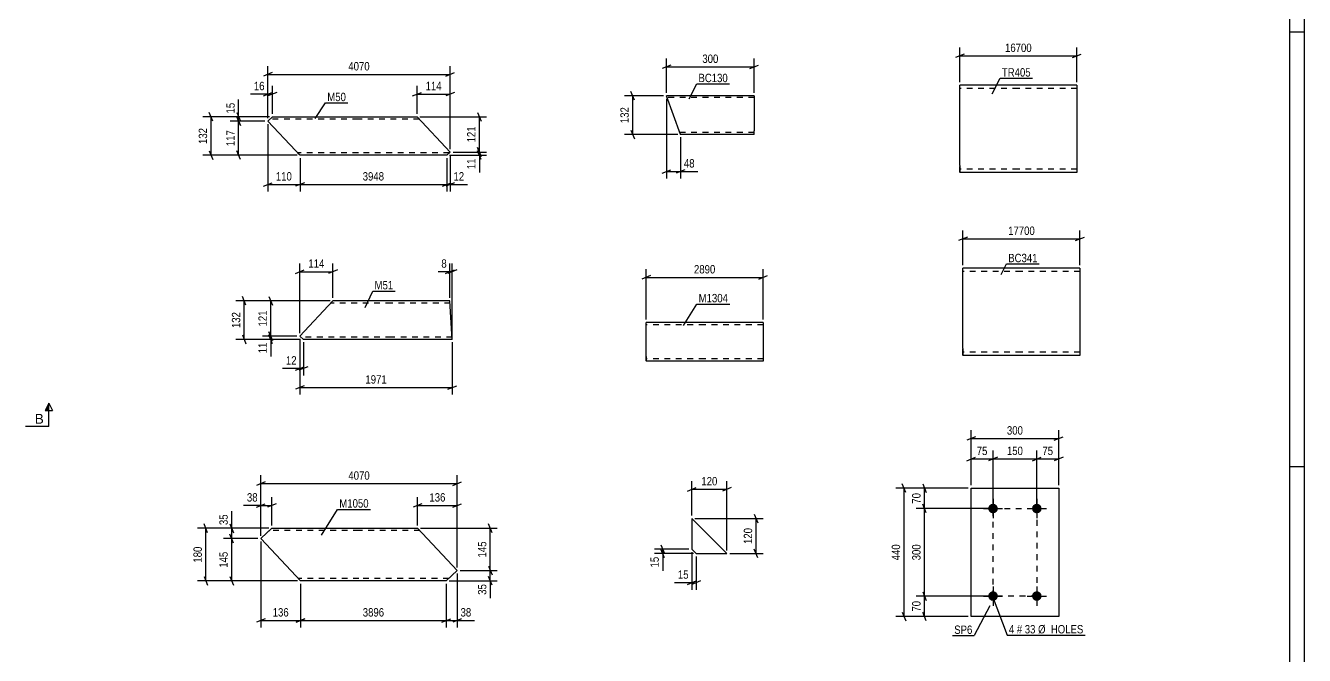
# Model space of a CAD drawing. Header units: millimetres. Extents: x 0 to 1189, y 0 to 841.
# Drawn here: x 750.7 to 1189, y 382.3 to 598.3 of the extents above; entities that cross this region are included whole.
import ezdxf

# ---------------------------------------------------------------- set-up
doc = ezdxf.new("R2010")
doc.units = ezdxf.units.MM
doc.linetypes.add('DXK_LINE_DOT2', pattern=[3.9198, 1.9599, -1.9599])
doc.styles.add('Arial', font='ARIAL.TTF', dxfattribs={"height": 0.2})
doc.styles.add('Arial Narrow', font='ARIALN.TTF', dxfattribs={"height": 0.2})

# ---------------------------------------------------------------- blocks, each defined once
blk = doc.blocks.new('Unknown-717048542-1133')
at = {"color": 5, "linetype": 'Continuous'}
for p, q in [((1189, 0), (1189, 841)), ((1184, 5), (1184, 836)), ((1189, 596), (1184, 596)), ((1189, 447), (1184, 447))]:
    blk.add_line(p, q, dxfattribs=at)
blk = doc.blocks.new('Part-717048542-22070 - 22069')
at = {"color": 2, "linetype": 'Continuous'}
for p, q in [((1000.4, 574.16), (970.4, 574.16)), ((975.21, 560.96), (970.4, 574.16)), ((1000.4, 574.16), (1000.4, 574.07)), ((1000.4, 574.07), (1000.4, 572.96)), ((1000.4, 572.96), (1000.4, 562.16)), ((1000.4, 560.96), (1000.4, 562.16)), ((1000.4, 560.96), (975.21, 560.96))]:
    blk.add_line(p, q, dxfattribs=at)
at = {"color": 7, "linetype": 'DXK_LINE_DOT2'}
for p, q in [((1000.4, 573.56), (970.62, 573.56)), ((1000.4, 573.81), (1000.4, 572.96)), ((1000.4, 561.56), (974.99, 561.56)), ((975.08, 561.32), (975.21, 560.96)), ((1000.4, 561.06), (1000.4, 561.32)), ((1000.4, 560.96), (1000.4, 561.06))]:
    blk.add_line(p, q, dxfattribs=at)
blk = doc.blocks.new('Part-717048542-17560 - 17559')
at = {"color": 2, "linetype": 'Continuous'}
for p, q in [((833.73, 565.52), (835.3, 567)), ((843.26, 555.4), (833.73, 565.52)), ((835.3, 567), (864.77, 567)), ((864.87, 567), (884.87, 567)), ((896.25, 554.92), (884.87, 567)), ((844.77, 553.8), (843.26, 555.4)), ((864.77, 553.8), (844.77, 553.8)), ((895.06, 553.8), (864.87, 553.8)), ((895.06, 553.8), (896.25, 554.92))]:
    blk.add_line(p, q, dxfattribs=at)
at = {"color": 7, "linetype": 'DXK_LINE_DOT2'}
for p, q in [((864.77, 566.2), (834.45, 566.2)), ((885.62, 566.2), (864.87, 566.2)), ((843.26, 555.4), (844.65, 553.92)), ((864.77, 554.6), (844.01, 554.6)), ((895.91, 554.6), (864.87, 554.6))]:
    blk.add_line(p, q, dxfattribs=at)
blk = doc.blocks.new('Part-717048542-17567 - 17566')
at = {"color": 2, "linetype": 'Continuous'}
for p, q in [((844.72, 491.83), (856.07, 503.9)), ((876.07, 503.9), (856.07, 503.9)), ((896.17, 503.9), (876.17, 503.9)), ((896.97, 490.7), (896.17, 503.9)), ((845.92, 490.7), (844.72, 491.83)), ((876.07, 490.7), (845.92, 490.7)), ((896.97, 490.7), (876.17, 490.7))]:
    blk.add_line(p, q, dxfattribs=at)
at = {"color": 7, "linetype": 'DXK_LINE_DOT2'}
for p, q in [((876.07, 503.1), (855.32, 503.1)), ((896.22, 503.1), (876.17, 503.1)), ((876.07, 491.5), (845.07, 491.5)), ((896.92, 491.5), (876.17, 491.5)), ((896.92, 491.5), (896.92, 491.56))]:
    blk.add_line(p, q, dxfattribs=at)
blk = doc.blocks.new('Part-717048542-17574 - 17573')
at = {"color": 2, "linetype": 'Continuous'}
for p, q in [((835.11, 425.91), (833.4, 424.31)), ((835.11, 425.91), (864.96, 425.91)), ((865.06, 425.91), (885.06, 425.91)), ((885.06, 425.91), (898.66, 411.44)), ((833.4, 424.31), (831.35, 422.37)), ((843.45, 409.51), (831.35, 422.37)), ((844.96, 407.91), (843.45, 409.51)), ((864.96, 407.91), (844.96, 407.91)), ((894.91, 407.91), (865.06, 407.91)), ((898.66, 411.44), (894.91, 407.91))]:
    blk.add_line(p, q, dxfattribs=at)
at = {"color": 7, "linetype": 'DXK_LINE_DOT2'}
for p, q in [((835.11, 425.91), (834.06, 424.92)), ((864.96, 425.11), (834.26, 425.11)), ((885.81, 425.11), (865.06, 425.11)), ((844.84, 408.03), (843.45, 409.51)), ((864.96, 408.71), (844.2, 408.71)), ((895.76, 408.71), (865.06, 408.71))]:
    blk.add_line(p, q, dxfattribs=at)
blk = doc.blocks.new('Part-717048542-17588 - 17587')
at = {"color": 2, "linetype": 'Continuous'}
for p, q in [((983.39, 496.45), (963.39, 496.45)), ((963.39, 484.85), (963.39, 496.45)), ((1003.49, 496.45), (983.49, 496.45)), ((1003.49, 496.45), (1003.49, 483.25)), ((963.39, 484.85), (963.39, 483.25)), ((983.39, 483.25), (963.39, 483.25)), ((1003.49, 483.25), (983.49, 483.25))]:
    blk.add_line(p, q, dxfattribs=at)
at = {"color": 7, "linetype": 'DXK_LINE_DOT2'}
for p, q in [((983.39, 495.65), (963.39, 495.65)), ((1003.49, 495.65), (983.49, 495.65)), ((963.39, 483.37), (963.39, 484.85)), ((963.39, 484.05), (963.39, 484.11)), ((983.39, 484.05), (963.39, 484.05)), ((1003.49, 484.05), (983.49, 484.05)), ((1003.49, 484.05), (1003.49, 484.11))]:
    blk.add_line(p, q, dxfattribs=at)
blk = doc.blocks.new('Part-717048542-17634 - 17633')
at = {"color": 2, "linetype": 'Continuous'}
for p, q in [((979.07, 429.28), (979.07, 418.78)), ((979.07, 429.28), (991.07, 417.28)), ((979.07, 418.78), (980.57, 417.28)), ((980.57, 417.28), (991.07, 417.28))]:
    blk.add_line(p, q, dxfattribs=at)
blk = doc.blocks.new('Part-717048542-17653 - 17652')
at = {"color": 2, "linetype": 'Continuous'}
for p, q in [((1074.78, 395.69), (1074.78, 439.69)), ((1074.78, 439.69), (1104.78, 439.69)), ((1104.78, 439.69), (1104.78, 395.69)), ((1104.78, 395.69), (1074.78, 395.69))]:
    blk.add_line(p, q, dxfattribs=at)
blk = doc.blocks.new('Bolt-717048542-17654 - 17652')
at = {"linetype": 'Continuous'}
for points in [[(1082.28, 434.34, -1), (1082.28, 431.04, -1)], [(1097.28, 434.34, -1), (1097.28, 431.04, -1)], [(1082.28, 404.34, -1), (1082.28, 401.04, -1)], [(1097.28, 404.34, -1), (1097.28, 401.04, -1)]]:
    blk.add_hatch(color=1, dxfattribs=at).paths.add_polyline_path(points)
at = {"color": 1, "linetype": 'Continuous'}
for p, q in [((1082.28, 435.99), (1082.28, 429.39)), ((1097.28, 435.99), (1097.28, 429.39)), ((1078.98, 432.69), (1085.58, 432.69)), ((1093.98, 432.69), (1100.58, 432.69)), ((1082.28, 405.99), (1082.28, 399.39)), ((1097.28, 405.99), (1097.28, 399.39)), ((1078.98, 402.69), (1085.58, 402.69)), ((1093.98, 402.69), (1100.58, 402.69))]:
    blk.add_line(p, q, dxfattribs=at)
blk = doc.blocks.new('Part-717048542-17729 - 17728')
at = {"color": 2, "linetype": 'Continuous'}
for p, q in [((1090.91, 577.87), (1070.91, 577.87)), ((1070.91, 550.27), (1070.91, 577.87)), ((1111.01, 577.87), (1091.01, 577.87)), ((1111.01, 577.87), (1111.01, 547.87)), ((1070.91, 550.27), (1070.91, 547.87)), ((1090.91, 547.87), (1070.91, 547.87)), ((1111.01, 547.87), (1091.01, 547.87))]:
    blk.add_line(p, q, dxfattribs=at)
at = {"color": 7, "linetype": 'DXK_LINE_DOT2'}
for p, q in [((1090.91, 576.67), (1070.91, 576.67)), ((1111.01, 576.67), (1091.01, 576.67)), ((1070.91, 548.05), (1070.91, 550.27)), ((1070.91, 549.07), (1070.91, 549.16)), ((1090.91, 549.07), (1070.91, 549.07)), ((1111.01, 549.07), (1091.01, 549.07)), ((1111.01, 549.07), (1111.01, 549.16))]:
    blk.add_line(p, q, dxfattribs=at)
blk = doc.blocks.new('Part-717048542-17738 - 17737')
at = {"color": 2, "linetype": 'Continuous'}
for p, q in [((1091.98, 515.15), (1071.98, 515.15)), ((1071.98, 487.55), (1071.98, 515.15)), ((1112.08, 515.15), (1092.08, 515.15)), ((1112.08, 515.15), (1112.08, 485.15)), ((1071.98, 487.55), (1071.98, 485.15)), ((1091.98, 485.15), (1071.98, 485.15)), ((1112.08, 485.15), (1092.08, 485.15))]:
    blk.add_line(p, q, dxfattribs=at)
at = {"color": 7, "linetype": 'DXK_LINE_DOT2'}
for p, q in [((1091.98, 513.95), (1071.98, 513.95)), ((1112.08, 513.95), (1092.08, 513.95)), ((1071.98, 485.33), (1071.98, 487.55)), ((1071.98, 486.35), (1071.98, 486.44)), ((1091.98, 486.35), (1071.98, 486.35)), ((1112.08, 486.35), (1092.08, 486.35)), ((1112.08, 486.35), (1112.08, 486.44))]:
    blk.add_line(p, q, dxfattribs=at)
blk = doc.blocks.new('Rectangle-717048542-22223 - 17652')
at = {"color": 1, "linetype": 'DXK_LINE_DOT2'}
blk.add_lwpolyline([(1082.28, 432.69), (1097.28, 432.69), (1097.28, 402.69), (1082.28, 402.69), (1082.28, 432.69)], close=True, dxfattribs=at)
blk = doc.blocks.new('StraightDimension-717048542-22171 - 22069')
at = {"color": 7, "linetype": 'Continuous'}
for p, q in [((970.4, 573.16), (970.4, 545.86)), ((975.21, 559.96), (975.21, 545.86)), ((968.9, 547.66), (971.9, 548.86)), ((970.4, 548.26), (975.21, 548.26)), ((976.71, 548.86), (973.71, 547.66))]:
    blk.add_line(p, q, dxfattribs=at)
at = {"color": 0}
blk.add_wipeout([(980.59, 549.01), (980.59, 553.21), (975.73, 553.21), (975.73, 549.01)], dxfattribs=at)
at = {"color": 7, "linetype": 'Continuous'}
blk.add_line((975.21, 548.26), (981.11, 548.26), dxfattribs=at)
blk.add_line((975.21, 548.26), (981.11, 548.26), dxfattribs=at)
at = {"color": 3, "style": 'Arial Narrow'}
blk.add_text('48', height=2.863, dxfattribs=at).set_placement((976.33, 549.61))
blk = doc.blocks.new('StraightDimension-717048542-22146 - 22069')
at = {"color": 7, "linetype": 'Continuous'}
for p, q in [((969.4, 574.16), (955.93, 574.16)), ((959.38, 572.66), (958.18, 575.66)), ((958.78, 560.96), (958.78, 574.16)), ((958.18, 562.46), (959.38, 559.46)), ((974.21, 560.96), (955.93, 560.96))]:
    blk.add_line(p, q, dxfattribs=at)
at = {"color": 0}
blk.add_wipeout([(958.03, 570.91), (953.83, 570.91), (953.83, 564.22), (958.03, 564.22)], dxfattribs=at)
at = {"color": 3, "style": 'Arial Narrow'}
blk.add_text('132', height=2.863, rotation=90.0002, dxfattribs=at).set_placement((957.43, 564.82))
blk = doc.blocks.new('StraightDimension-717048542-22189 - 22069')
at = {"color": 7, "linetype": 'Continuous'}
for p, q in [((971.9, 584.71), (968.9, 583.51)), ((970.4, 575.16), (970.4, 586.96)), ((970.4, 584.11), (1000.4, 584.11)), ((998.9, 583.51), (1001.9, 584.71)), ((1000.4, 575.16), (1000.4, 586.96))]:
    blk.add_line(p, q, dxfattribs=at)
at = {"color": 0}
blk.add_wipeout([(988.74, 584.86), (988.74, 589.06), (982.06, 589.06), (982.06, 584.86)], dxfattribs=at)
at = {"color": 3, "style": 'Arial Narrow'}
blk.add_text('300', height=2.863, dxfattribs=at).set_placement((982.66, 585.46))
blk = doc.blocks.new('StraightDimension-717048542-17895 - 17559')
at = {"color": 7, "linetype": 'Continuous'}
for p, q in [((833.73, 566.52), (833.73, 584.39)), ((896.25, 555.92), (896.25, 584.39)), ((835.23, 582.14), (832.23, 580.94)), ((833.73, 581.54), (896.25, 581.54)), ((894.75, 580.94), (897.75, 582.14))]:
    blk.add_line(p, q, dxfattribs=at)
at = {"color": 0}
blk.add_wipeout([(869.24, 582.29), (869.24, 586.49), (860.73, 586.49), (860.73, 582.29)], dxfattribs=at)
at = {"color": 3, "style": 'Arial Narrow'}
blk.add_text('4070', height=2.863, dxfattribs=at).set_placement((861.33, 582.89))
blk = doc.blocks.new('StraightDimension-717048542-17871 - 17559')
at = {"color": 7, "linetype": 'Continuous'}
for p, q in [((883.37, 574.17), (886.37, 575.37)), ((884.87, 568), (884.87, 577.62)), ((884.87, 574.77), (896.25, 574.77)), ((897.75, 575.37), (894.75, 574.17)), ((896.25, 555.92), (896.25, 577.62))]:
    blk.add_line(p, q, dxfattribs=at)
at = {"color": 0}
blk.add_wipeout([(893.9, 575.52), (893.9, 579.72), (887.21, 579.72), (887.21, 575.52)], dxfattribs=at)
at = {"color": 3, "style": 'Arial Narrow'}
blk.add_text('114', height=2.863, dxfattribs=at).set_placement((887.81, 576.12))
blk = doc.blocks.new('StraightDimension-717048542-20694 - 17559')
at = {"color": 7, "linetype": 'Continuous'}
for p, q in [((844.77, 552.8), (844.77, 541.4)), ((895.06, 552.8), (895.06, 541.4)), ((846.27, 544.4), (843.27, 543.2)), ((844.77, 543.8), (895.06, 543.8)), ((893.56, 543.2), (896.56, 544.4))]:
    blk.add_line(p, q, dxfattribs=at)
at = {"color": 0}
blk.add_wipeout([(874.17, 544.55), (874.17, 548.75), (865.66, 548.75), (865.66, 544.55)], dxfattribs=at)
at = {"color": 3, "style": 'Arial Narrow'}
blk.add_text('3948', height=2.863, dxfattribs=at).set_placement((866.26, 545.15))
blk = doc.blocks.new('StraightDimension-717048542-17875 - 17559')
at = {"color": 7, "linetype": 'Continuous'}
for p, q in [((832.23, 574.17), (835.23, 575.37)), ((833.73, 566.52), (833.73, 577.62)), ((833.73, 574.77), (835.3, 574.77)), ((836.8, 575.37), (833.8, 574.17)), ((835.3, 568), (835.3, 577.62))]:
    blk.add_line(p, q, dxfattribs=at)
at = {"color": 0}
blk.add_wipeout([(833.2, 575.52), (833.2, 579.72), (828.35, 579.72), (828.35, 575.52)], dxfattribs=at)
at = {"color": 7, "linetype": 'Continuous'}
blk.add_line((833.73, 574.77), (827.82, 574.77), dxfattribs=at)
blk.add_line((833.73, 574.77), (827.82, 574.77), dxfattribs=at)
at = {"color": 3, "style": 'Arial Narrow'}
blk.add_text('16', height=2.863, dxfattribs=at).set_placement((828.95, 576.12))
blk = doc.blocks.new('StraightDimension-717048542-20693 - 17559')
at = {"color": 7, "linetype": 'Continuous'}
for p, q in [((895.06, 552.8), (895.06, 541.4)), ((896.25, 553.92), (896.25, 541.4)), ((893.56, 543.2), (896.56, 544.4)), ((897.75, 544.4), (894.75, 543.2)), ((895.06, 543.8), (896.25, 543.8))]:
    blk.add_line(p, q, dxfattribs=at)
at = {"color": 0}
blk.add_wipeout([(901.63, 544.55), (901.63, 548.75), (896.77, 548.75), (896.77, 544.55)], dxfattribs=at)
at = {"color": 7, "linetype": 'Continuous'}
blk.add_line((896.25, 543.8), (902.15, 543.8), dxfattribs=at)
blk.add_line((896.25, 543.8), (902.15, 543.8), dxfattribs=at)
at = {"color": 3, "style": 'Arial Narrow'}
blk.add_text('12', height=2.863, dxfattribs=at).set_placement((897.37, 545.15))
blk = doc.blocks.new('StraightDimension-717048542-20744 - 17559')
at = {"color": 7, "linetype": 'Continuous'}
for p, q in [((834.3, 567), (820.88, 567)), ((832.73, 565.52), (820.88, 565.52)), ((823.13, 568.5), (824.33, 565.5)), ((824.33, 564.02), (823.13, 567.02)), ((823.73, 565.52), (823.73, 567))]:
    blk.add_line(p, q, dxfattribs=at)
at = {"color": 0}
blk.add_wipeout([(822.98, 572.38), (818.78, 572.38), (818.78, 567.53), (822.98, 567.53)], dxfattribs=at)
at = {"color": 7, "linetype": 'Continuous'}
blk.add_line((823.73, 567), (823.73, 572.91), dxfattribs=at)
blk.add_line((823.73, 567), (823.73, 572.91), dxfattribs=at)
at = {"color": 3, "style": 'Arial Narrow'}
blk.add_text('15', height=2.863, rotation=90.0002, dxfattribs=at).set_placement((822.38, 568.13))
blk = doc.blocks.new('StraightDimension-717048542-20695 - 17559')
at = {"color": 7, "linetype": 'Continuous'}
for p, q in [((833.73, 564.52), (833.73, 541.4)), ((844.77, 552.8), (844.77, 541.4)), ((832.23, 543.2), (835.23, 544.4)), ((833.73, 543.8), (844.77, 543.8)), ((846.27, 544.4), (843.27, 543.2))]:
    blk.add_line(p, q, dxfattribs=at)
at = {"color": 0}
blk.add_wipeout([(842.59, 544.55), (842.59, 548.75), (835.9, 548.75), (835.9, 544.55)], dxfattribs=at)
at = {"color": 3, "style": 'Arial Narrow'}
blk.add_text('110', height=2.863, dxfattribs=at).set_placement((836.5, 545.15))
blk = doc.blocks.new('StraightDimension-717048542-20745 - 17559')
at = {"color": 7, "linetype": 'Continuous'}
for p, q in [((832.73, 565.52), (820.88, 565.52)), ((823.13, 567.02), (824.33, 564.02)), ((823.73, 553.8), (823.73, 565.52)), ((843.77, 553.8), (820.88, 553.8)), ((824.33, 552.3), (823.13, 555.3))]:
    blk.add_line(p, q, dxfattribs=at)
at = {"color": 0}
blk.add_wipeout([(822.98, 563), (818.78, 563), (818.78, 556.32), (822.98, 556.32)], dxfattribs=at)
at = {"color": 3, "style": 'Arial Narrow'}
blk.add_text('117', height=2.863, rotation=90.0002, dxfattribs=at).set_placement((822.38, 556.92))
blk = doc.blocks.new('StraightDimension-717048542-20863 - 17559')
at = {"color": 7, "linetype": 'Continuous'}
for p, q in [((885.87, 567), (908.65, 567)), ((905.65, 568.5), (906.85, 565.5)), ((906.25, 554.92), (906.25, 567)), ((897.25, 554.92), (908.65, 554.92)), ((906.85, 553.42), (905.65, 556.42))]:
    blk.add_line(p, q, dxfattribs=at)
at = {"color": 0}
blk.add_wipeout([(905.5, 564.3), (901.3, 564.3), (901.3, 557.62), (905.5, 557.62)], dxfattribs=at)
at = {"color": 3, "style": 'Arial Narrow'}
blk.add_text('121', height=2.863, rotation=90.0002, dxfattribs=at).set_placement((904.9, 558.22))
blk = doc.blocks.new('StraightDimension-717048542-20864 - 17559')
at = {"color": 7, "linetype": 'Continuous'}
for p, q in [((896.06, 553.8), (908.65, 553.8)), ((897.25, 554.92), (908.65, 554.92)), ((905.65, 556.42), (906.85, 553.42)), ((906.85, 552.3), (905.65, 555.3)), ((906.25, 553.8), (906.25, 554.92))]:
    blk.add_line(p, q, dxfattribs=at)
at = {"color": 0}
blk.add_wipeout([(905.5, 553.28), (901.3, 553.28), (901.3, 548.42), (905.5, 548.42)], dxfattribs=at)
at = {"color": 7, "linetype": 'Continuous'}
blk.add_line((906.25, 553.8), (906.25, 547.9), dxfattribs=at)
blk.add_line((906.25, 553.8), (906.25, 547.9), dxfattribs=at)
at = {"color": 3, "style": 'Arial Narrow'}
blk.add_text('11', height=2.863, rotation=90.0002, dxfattribs=at).set_placement((904.9, 549.02))
blk = doc.blocks.new('StraightDimension-717048542-20982 - 17559')
at = {"color": 7, "linetype": 'Continuous'}
for p, q in [((834.3, 567), (811.42, 567)), ((814.87, 565.5), (813.67, 568.5)), ((814.27, 553.8), (814.27, 567)), ((843.77, 553.8), (811.42, 553.8)), ((813.67, 555.3), (814.87, 552.3))]:
    blk.add_line(p, q, dxfattribs=at)
at = {"color": 0}
blk.add_wipeout([(813.52, 563.74), (809.32, 563.74), (809.32, 557.06), (813.52, 557.06)], dxfattribs=at)
at = {"color": 3, "style": 'Arial Narrow'}
blk.add_text('132', height=2.863, rotation=90.0002, dxfattribs=at).set_placement((812.92, 557.66))
blk = doc.blocks.new('StraightDimension-717048542-17907 - 17566')
at = {"color": 7, "linetype": 'Continuous'}
for p, q in [((844.72, 490.83), (844.72, 478.3)), ((845.92, 489.7), (845.92, 478.3)), ((843.22, 480.1), (846.22, 481.3)), ((847.42, 481.3), (844.42, 480.1)), ((844.72, 480.7), (845.92, 480.7))]:
    blk.add_line(p, q, dxfattribs=at)
at = {"color": 0}
blk.add_wipeout([(844.2, 481.45), (844.2, 485.65), (839.34, 485.65), (839.34, 481.45)], dxfattribs=at)
at = {"color": 7, "linetype": 'Continuous'}
blk.add_line((844.72, 480.7), (838.81, 480.7), dxfattribs=at)
blk.add_line((844.72, 480.7), (838.81, 480.7), dxfattribs=at)
at = {"color": 3, "style": 'Arial Narrow'}
blk.add_text('12', height=2.863, dxfattribs=at).set_placement((839.94, 482.05))
blk = doc.blocks.new('StraightDimension-717048542-17899 - 17566')
at = {"color": 7, "linetype": 'Continuous'}
for p, q in [((894.67, 513.3), (897.67, 514.5)), ((898.47, 514.5), (895.47, 513.3)), ((896.17, 504.9), (896.17, 516.75)), ((896.17, 513.9), (896.97, 513.9)), ((896.97, 491.7), (896.97, 516.75))]:
    blk.add_line(p, q, dxfattribs=at)
at = {"color": 0}
blk.add_wipeout([(895.65, 514.65), (895.65, 518.85), (892.62, 518.85), (892.62, 514.65)], dxfattribs=at)
at = {"color": 7, "linetype": 'Continuous'}
blk.add_line((896.17, 513.9), (892.09, 513.9), dxfattribs=at)
blk.add_line((896.17, 513.9), (892.09, 513.9), dxfattribs=at)
at = {"color": 3, "style": 'Arial Narrow'}
blk.add_text('8', height=2.86, dxfattribs=at).set_placement((893.22, 515.25))
blk = doc.blocks.new('StraightDimension-717048542-17903 - 17566')
at = {"color": 7, "linetype": 'Continuous'}
for p, q in [((843.22, 513.3), (846.22, 514.5)), ((844.72, 492.83), (844.72, 516.75)), ((844.72, 513.9), (856.07, 513.9)), ((857.57, 514.5), (854.57, 513.3)), ((856.07, 504.9), (856.07, 516.75))]:
    blk.add_line(p, q, dxfattribs=at)
at = {"color": 0}
blk.add_wipeout([(853.74, 514.65), (853.74, 518.85), (847.05, 518.85), (847.05, 514.65)], dxfattribs=at)
at = {"color": 3, "style": 'Arial Narrow'}
blk.add_text('114', height=2.863, dxfattribs=at).set_placement((847.65, 515.25))
blk = doc.blocks.new('StraightDimension-717048542-21009 - 17566')
at = {"color": 7, "linetype": 'Continuous'}
for p, q in [((843.72, 491.83), (831.87, 491.83)), ((834.12, 493.33), (835.32, 490.33)), ((835.32, 489.2), (834.12, 492.2)), ((834.72, 490.7), (834.72, 491.83)), ((844.92, 490.7), (831.87, 490.7))]:
    blk.add_line(p, q, dxfattribs=at)
at = {"color": 0}
blk.add_wipeout([(833.97, 490.17), (829.77, 490.17), (829.77, 485.32), (833.97, 485.32)], dxfattribs=at)
at = {"color": 7, "linetype": 'Continuous'}
blk.add_line((834.72, 490.7), (834.72, 484.79), dxfattribs=at)
blk.add_line((834.72, 490.7), (834.72, 484.79), dxfattribs=at)
at = {"color": 3, "style": 'Arial Narrow'}
blk.add_text('11', height=2.863, rotation=90.0002, dxfattribs=at).set_placement((833.37, 485.92))
blk = doc.blocks.new('StraightDimension-717048542-17925 - 17566')
at = {"color": 7, "linetype": 'Continuous'}
for p, q in [((844.72, 490.83), (844.72, 471.78)), ((896.97, 489.7), (896.97, 471.78)), ((846.22, 474.78), (843.22, 473.58)), ((844.72, 474.18), (896.97, 474.18)), ((895.47, 473.58), (898.47, 474.78))]:
    blk.add_line(p, q, dxfattribs=at)
at = {"color": 0}
blk.add_wipeout([(875.1, 474.93), (875.1, 479.13), (866.59, 479.13), (866.59, 474.93)], dxfattribs=at)
at = {"color": 3, "style": 'Arial Narrow'}
blk.add_text('1971', height=2.863, dxfattribs=at).set_placement((867.19, 475.53))
blk = doc.blocks.new('StraightDimension-717048542-21008 - 17566')
at = {"color": 7, "linetype": 'Continuous'}
for p, q in [((834.12, 505.4), (835.32, 502.4)), ((855.07, 503.9), (831.87, 503.9)), ((834.72, 491.83), (834.72, 503.9)), ((843.72, 491.83), (831.87, 491.83)), ((835.32, 490.33), (834.12, 493.33))]:
    blk.add_line(p, q, dxfattribs=at)
at = {"color": 0}
blk.add_wipeout([(833.97, 501.21), (829.77, 501.21), (829.77, 494.52), (833.97, 494.52)], dxfattribs=at)
at = {"color": 3, "style": 'Arial Narrow'}
blk.add_text('121', height=2.863, rotation=90.0002, dxfattribs=at).set_placement((833.37, 495.12))
blk = doc.blocks.new('StraightDimension-717048542-21127 - 17566')
at = {"color": 7, "linetype": 'Continuous'}
for p, q in [((826.24, 502.4), (825.04, 505.4)), ((855.07, 503.9), (822.79, 503.9)), ((825.64, 490.7), (825.64, 503.9)), ((825.04, 492.2), (826.24, 489.2)), ((844.92, 490.7), (822.79, 490.7))]:
    blk.add_line(p, q, dxfattribs=at)
at = {"color": 0}
blk.add_wipeout([(824.89, 500.64), (820.69, 500.64), (820.69, 493.96), (824.89, 493.96)], dxfattribs=at)
at = {"color": 3, "style": 'Arial Narrow'}
blk.add_text('132', height=2.863, rotation=90.0002, dxfattribs=at).set_placement((824.29, 494.56))
blk = doc.blocks.new('StraightDimension-717048542-17953 - 17573')
at = {"color": 7, "linetype": 'Continuous'}
for p, q in [((886.06, 425.91), (912.38, 425.91)), ((910.58, 424.41), (909.38, 427.41)), ((909.98, 411.44), (909.98, 425.91)), ((909.38, 412.94), (910.58, 409.94)), ((899.66, 411.44), (912.38, 411.44))]:
    blk.add_line(p, q, dxfattribs=at)
at = {"color": 0}
blk.add_wipeout([(909.23, 422.01), (905.03, 422.01), (905.03, 415.33), (909.23, 415.33)], dxfattribs=at)
at = {"color": 3, "style": 'Arial Narrow'}
blk.add_text('145', height=2.863, rotation=90.0002, dxfattribs=at).set_placement((908.63, 415.93))
blk = doc.blocks.new('StraightDimension-717048542-17945 - 17573')
at = {"color": 7, "linetype": 'Continuous'}
for p, q in [((834.11, 425.91), (818.5, 425.91)), ((820.75, 427.41), (821.95, 424.41)), ((821.35, 422.37), (821.35, 425.91)), ((830.35, 422.37), (818.5, 422.37)), ((821.95, 420.87), (820.75, 423.87))]:
    blk.add_line(p, q, dxfattribs=at)
at = {"color": 0}
blk.add_wipeout([(820.6, 431.29), (816.4, 431.29), (816.4, 426.43), (820.6, 426.43)], dxfattribs=at)
at = {"color": 7, "linetype": 'Continuous'}
blk.add_line((821.35, 425.91), (821.35, 431.81), dxfattribs=at)
blk.add_line((821.35, 425.91), (821.35, 431.81), dxfattribs=at)
at = {"color": 3, "style": 'Arial Narrow'}
blk.add_text('35', height=2.863, rotation=90.0002, dxfattribs=at).set_placement((820, 427.03))
blk = doc.blocks.new('StraightDimension-717048542-17937 - 17573')
at = {"color": 7, "linetype": 'Continuous'}
for p, q in [((886.56, 434.34), (883.56, 433.14)), ((885.06, 426.91), (885.06, 436.59)), ((897.16, 433.14), (900.16, 434.34)), ((898.66, 412.44), (898.66, 436.59)), ((885.06, 433.74), (898.66, 433.74))]:
    blk.add_line(p, q, dxfattribs=at)
at = {"color": 0}
blk.add_wipeout([(895.2, 434.49), (895.2, 438.69), (888.52, 438.69), (888.52, 434.49)], dxfattribs=at)
at = {"color": 3, "style": 'Arial Narrow'}
blk.add_text('136', height=2.863, dxfattribs=at).set_placement((889.12, 435.09))
blk = doc.blocks.new('StraightDimension-717048542-17941 - 17573')
at = {"color": 7, "linetype": 'Continuous'}
for p, q in [((829.85, 433.14), (832.85, 434.34)), ((831.35, 423.37), (831.35, 436.59)), ((836.61, 434.34), (833.61, 433.14)), ((835.11, 426.91), (835.11, 436.59)), ((831.35, 433.74), (835.11, 433.74))]:
    blk.add_line(p, q, dxfattribs=at)
at = {"color": 0}
blk.add_wipeout([(830.83, 434.49), (830.83, 438.69), (825.97, 438.69), (825.97, 434.49)], dxfattribs=at)
at = {"color": 7, "linetype": 'Continuous'}
blk.add_line((831.35, 433.74), (825.44, 433.74), dxfattribs=at)
blk.add_line((831.35, 433.74), (825.44, 433.74), dxfattribs=at)
at = {"color": 3, "style": 'Arial Narrow'}
blk.add_text('38', height=2.863, dxfattribs=at).set_placement((826.57, 435.09))
blk = doc.blocks.new('StraightDimension-717048542-21301 - 17573')
at = {"color": 7, "linetype": 'Continuous'}
for p, q in [((831.35, 421.37), (831.35, 391.93)), ((844.96, 406.91), (844.96, 391.93)), ((832.85, 394.93), (829.85, 393.73)), ((843.46, 393.73), (846.46, 394.93)), ((831.35, 394.33), (844.96, 394.33))]:
    blk.add_line(p, q, dxfattribs=at)
at = {"color": 0}
blk.add_wipeout([(841.5, 395.08), (841.5, 399.28), (834.81, 399.28), (834.81, 395.08)], dxfattribs=at)
at = {"color": 3, "style": 'Arial Narrow'}
blk.add_text('136', height=2.863, dxfattribs=at).set_placement((835.41, 395.68))
blk = doc.blocks.new('StraightDimension-717048542-17954 - 17573')
at = {"color": 7, "linetype": 'Continuous'}
for p, q in [((909.38, 412.94), (910.58, 409.94)), ((895.91, 407.91), (912.38, 407.91)), ((899.66, 411.44), (912.38, 411.44)), ((910.58, 406.41), (909.38, 409.41)), ((909.98, 407.91), (909.98, 411.44))]:
    blk.add_line(p, q, dxfattribs=at)
at = {"color": 0}
blk.add_wipeout([(909.23, 407.38), (905.03, 407.38), (905.03, 402.52), (909.23, 402.52)], dxfattribs=at)
at = {"color": 7, "linetype": 'Continuous'}
blk.add_line((909.98, 407.91), (909.98, 402), dxfattribs=at)
blk.add_line((909.98, 407.91), (909.98, 402), dxfattribs=at)
at = {"color": 3, "style": 'Arial Narrow'}
blk.add_text('35', height=2.863, rotation=90.0002, dxfattribs=at).set_placement((908.63, 403.12))
blk = doc.blocks.new('StraightDimension-717048542-17946 - 17573')
at = {"color": 7, "linetype": 'Continuous'}
for p, q in [((830.35, 422.37), (818.5, 422.37)), ((821.95, 420.87), (820.75, 423.87)), ((821.35, 407.91), (821.35, 422.37)), ((843.96, 407.91), (818.5, 407.91)), ((820.75, 409.41), (821.95, 406.41))]:
    blk.add_line(p, q, dxfattribs=at)
at = {"color": 0}
blk.add_wipeout([(820.6, 418.48), (816.4, 418.48), (816.4, 411.8), (820.6, 411.8)], dxfattribs=at)
at = {"color": 3, "style": 'Arial Narrow'}
blk.add_text('145', height=2.863, rotation=90.0002, dxfattribs=at).set_placement((820, 412.4))
blk = doc.blocks.new('StraightDimension-717048542-17961 - 17573')
at = {"color": 7, "linetype": 'Continuous'}
for p, q in [((831.35, 423.37), (831.35, 444.08)), ((898.66, 412.44), (898.66, 444.08)), ((832.85, 441.83), (829.85, 440.63)), ((831.35, 441.23), (898.66, 441.23)), ((897.16, 440.63), (900.16, 441.83))]:
    blk.add_line(p, q, dxfattribs=at)
at = {"color": 0}
blk.add_wipeout([(869.26, 441.98), (869.26, 446.18), (860.75, 446.18), (860.75, 441.98)], dxfattribs=at)
at = {"color": 3, "style": 'Arial Narrow'}
blk.add_text('4070', height=2.863, dxfattribs=at).set_placement((861.35, 442.58))
blk = doc.blocks.new('StraightDimension-717048542-21271 - 17573')
at = {"color": 7, "linetype": 'Continuous'}
for p, q in [((834.11, 425.91), (809.62, 425.91)), ((813.07, 424.41), (811.87, 427.41)), ((812.47, 407.91), (812.47, 425.91)), ((843.96, 407.91), (809.62, 407.91)), ((811.87, 409.41), (813.07, 406.41))]:
    blk.add_line(p, q, dxfattribs=at)
at = {"color": 0}
blk.add_wipeout([(811.72, 420.25), (807.52, 420.25), (807.52, 413.56), (811.72, 413.56)], dxfattribs=at)
at = {"color": 3, "style": 'Arial Narrow'}
blk.add_text('180', height=2.863, rotation=90.0002, dxfattribs=at).set_placement((811.12, 414.16))
blk = doc.blocks.new('StraightDimension-717048542-21299 - 17573')
at = {"color": 7, "linetype": 'Continuous'}
for p, q in [((898.66, 410.44), (898.66, 391.93)), ((894.91, 406.91), (894.91, 391.93)), ((893.41, 393.73), (896.41, 394.93)), ((900.16, 394.93), (897.16, 393.73)), ((894.91, 394.33), (898.66, 394.33))]:
    blk.add_line(p, q, dxfattribs=at)
at = {"color": 0}
blk.add_wipeout([(904.05, 395.08), (904.05, 399.28), (899.19, 399.28), (899.19, 395.08)], dxfattribs=at)
at = {"color": 7, "linetype": 'Continuous'}
blk.add_line((898.66, 394.33), (904.57, 394.33), dxfattribs=at)
blk.add_line((898.66, 394.33), (904.57, 394.33), dxfattribs=at)
at = {"color": 3, "style": 'Arial Narrow'}
blk.add_text('38', height=2.863, dxfattribs=at).set_placement((899.79, 395.68))
blk = doc.blocks.new('StraightDimension-717048542-21300 - 17573')
at = {"color": 7, "linetype": 'Continuous'}
for p, q in [((844.96, 406.91), (844.96, 391.93)), ((894.91, 406.91), (894.91, 391.93)), ((846.46, 394.93), (843.46, 393.73)), ((893.41, 393.73), (896.41, 394.93)), ((844.96, 394.33), (894.91, 394.33))]:
    blk.add_line(p, q, dxfattribs=at)
at = {"color": 0}
blk.add_wipeout([(874.19, 395.08), (874.19, 399.28), (865.68, 399.28), (865.68, 395.08)], dxfattribs=at)
at = {"color": 3, "style": 'Arial Narrow'}
blk.add_text('3896', height=2.863, dxfattribs=at).set_placement((866.28, 395.68))
blk = doc.blocks.new('StraightDimension-717048542-17995 - 17587')
at = {"color": 7, "linetype": 'Continuous'}
for p, q in [((963.39, 497.45), (963.39, 514.8)), ((1003.49, 497.45), (1003.49, 514.8)), ((964.89, 512.55), (961.89, 511.35)), ((963.39, 511.95), (1003.49, 511.95)), ((1001.99, 511.35), (1004.99, 512.55))]:
    blk.add_line(p, q, dxfattribs=at)
at = {"color": 0}
blk.add_wipeout([(987.7, 512.7), (987.7, 516.9), (979.19, 516.9), (979.19, 512.7)], dxfattribs=at)
at = {"color": 3, "style": 'Arial Narrow'}
blk.add_text('2890', height=2.863, dxfattribs=at).set_placement((979.79, 513.3))
blk = doc.blocks.new('StraightDimension-717048542-18083 - 17633')
at = {"color": 7, "linetype": 'Continuous'}
for p, q in [((978.07, 418.78), (966.22, 418.78)), ((979.57, 417.28), (966.22, 417.28)), ((968.47, 420.28), (969.67, 417.28)), ((969.67, 415.78), (968.47, 418.78)), ((969.07, 417.28), (969.07, 418.78))]:
    blk.add_line(p, q, dxfattribs=at)
at = {"color": 0}
blk.add_wipeout([(968.32, 416.76), (964.12, 416.76), (964.12, 411.9), (968.32, 411.9)], dxfattribs=at)
at = {"color": 7, "linetype": 'Continuous'}
blk.add_line((969.07, 417.28), (969.07, 411.38), dxfattribs=at)
blk.add_line((969.07, 417.28), (969.07, 411.38), dxfattribs=at)
at = {"color": 3, "style": 'Arial Narrow'}
blk.add_text('15', height=2.863, rotation=90.0002, dxfattribs=at).set_placement((967.72, 412.5))
blk = doc.blocks.new('StraightDimension-717048542-18075 - 17633')
at = {"color": 7, "linetype": 'Continuous'}
for p, q in [((979.07, 417.78), (979.07, 404.88)), ((980.57, 416.28), (980.57, 404.88)), ((977.57, 406.68), (980.57, 407.88)), ((982.07, 407.88), (979.07, 406.68)), ((979.07, 407.28), (980.57, 407.28))]:
    blk.add_line(p, q, dxfattribs=at)
at = {"color": 0}
blk.add_wipeout([(978.54, 408.03), (978.54, 412.23), (973.68, 412.23), (973.68, 408.03)], dxfattribs=at)
at = {"color": 7, "linetype": 'Continuous'}
blk.add_line((979.07, 407.28), (973.16, 407.28), dxfattribs=at)
blk.add_line((979.07, 407.28), (973.16, 407.28), dxfattribs=at)
at = {"color": 3, "style": 'Arial Narrow'}
blk.add_text('15', height=2.863, dxfattribs=at).set_placement((974.28, 408.63))
blk = doc.blocks.new('StraightDimension-717048542-18087 - 17633')
at = {"color": 7, "linetype": 'Continuous'}
for p, q in [((1000.47, 430.78), (1001.67, 427.78)), ((980.07, 429.28), (1003.47, 429.28)), ((1001.07, 417.28), (1001.07, 429.28)), ((992.07, 417.28), (1003.47, 417.28)), ((1001.67, 415.78), (1000.47, 418.78))]:
    blk.add_line(p, q, dxfattribs=at)
at = {"color": 0}
blk.add_wipeout([(1000.32, 426.62), (996.12, 426.62), (996.12, 419.94), (1000.32, 419.94)], dxfattribs=at)
at = {"color": 3, "style": 'Arial Narrow'}
blk.add_text('120', height=2.863, rotation=90.0002, dxfattribs=at).set_placement((999.72, 420.54))
blk = doc.blocks.new('StraightDimension-717048542-18079 - 17633')
at = {"color": 7, "linetype": 'Continuous'}
for p, q in [((977.57, 438.68), (980.57, 439.88)), ((979.07, 430.28), (979.07, 442.13)), ((979.07, 439.28), (991.07, 439.28)), ((992.57, 439.88), (989.57, 438.68)), ((991.07, 418.28), (991.07, 442.13))]:
    blk.add_line(p, q, dxfattribs=at)
at = {"color": 0}
blk.add_wipeout([(988.41, 440.03), (988.41, 444.23), (981.72, 444.23), (981.72, 440.03)], dxfattribs=at)
at = {"color": 3, "style": 'Arial Narrow'}
blk.add_text('120', height=2.863, dxfattribs=at).set_placement((982.32, 440.63))
blk = doc.blocks.new('StraightDimension-717048542-18091 - 17652')
at = {"color": 7, "linetype": 'Continuous'}
for p, q in [((1073.78, 439.69), (1055.93, 439.69)), ((1058.18, 441.19), (1059.38, 438.19)), ((1058.78, 432.69), (1058.78, 439.69)), ((1059.38, 431.19), (1058.18, 434.19)), ((1081.28, 432.69), (1055.93, 432.69))]:
    blk.add_line(p, q, dxfattribs=at)
at = {"color": 0}
blk.add_wipeout([(1058.03, 438.61), (1053.83, 438.61), (1053.83, 433.76), (1058.03, 433.76)], dxfattribs=at)
at = {"color": 3, "style": 'Arial Narrow'}
blk.add_text('70', height=2.863, rotation=90.0002, dxfattribs=at).set_placement((1057.43, 434.36))
blk = doc.blocks.new('StraightDimension-717048542-18092 - 17652')
at = {"color": 7, "linetype": 'Continuous'}
for p, q in [((1059.38, 431.19), (1058.18, 434.19)), ((1081.28, 432.69), (1055.93, 432.69)), ((1058.78, 402.69), (1058.78, 432.69)), ((1058.18, 404.19), (1059.38, 401.19)), ((1081.28, 402.69), (1055.93, 402.69))]:
    blk.add_line(p, q, dxfattribs=at)
at = {"color": 0}
blk.add_wipeout([(1058.03, 421.03), (1053.83, 421.03), (1053.83, 414.34), (1058.03, 414.34)], dxfattribs=at)
at = {"color": 3, "style": 'Arial Narrow'}
blk.add_text('300', height=2.863, rotation=90.0002, dxfattribs=at).set_placement((1057.43, 414.94))
blk = doc.blocks.new('StraightDimension-717048542-18093 - 17652')
at = {"color": 7, "linetype": 'Continuous'}
for p, q in [((1058.18, 404.19), (1059.38, 401.19)), ((1081.28, 402.69), (1055.93, 402.69)), ((1058.78, 395.69), (1058.78, 402.69)), ((1073.78, 395.69), (1055.93, 395.69)), ((1059.38, 394.19), (1058.18, 397.19))]:
    blk.add_line(p, q, dxfattribs=at)
at = {"color": 0}
blk.add_wipeout([(1058.03, 401.61), (1053.83, 401.61), (1053.83, 396.76), (1058.03, 396.76)], dxfattribs=at)
at = {"color": 3, "style": 'Arial Narrow'}
blk.add_text('70', height=2.863, rotation=90.0002, dxfattribs=at).set_placement((1057.43, 397.36))
blk = doc.blocks.new('StraightDimension-717048542-18103 - 17652')
at = {"color": 7, "linetype": 'Continuous'}
for p, q in [((1073.78, 439.69), (1048.93, 439.69)), ((1052.38, 438.19), (1051.18, 441.19)), ((1051.78, 395.69), (1051.78, 439.69)), ((1073.78, 395.69), (1048.93, 395.69)), ((1051.18, 397.19), (1052.38, 394.19))]:
    blk.add_line(p, q, dxfattribs=at)
at = {"color": 0}
blk.add_wipeout([(1051.03, 421.03), (1046.83, 421.03), (1046.83, 414.34), (1051.03, 414.34)], dxfattribs=at)
at = {"color": 3, "style": 'Arial Narrow'}
blk.add_text('440', height=2.863, rotation=90.0002, dxfattribs=at).set_placement((1050.43, 414.94))
blk = doc.blocks.new('StraightDimension-717048542-18107 - 17652')
at = {"color": 7, "linetype": 'Continuous'}
for p, q in [((1097.28, 433.69), (1097.28, 452.54)), ((1104.78, 440.69), (1104.78, 452.54)), ((1095.78, 449.09), (1098.78, 450.29)), ((1097.28, 449.69), (1104.78, 449.69)), ((1106.28, 450.29), (1103.28, 449.09))]:
    blk.add_line(p, q, dxfattribs=at)
at = {"color": 0}
blk.add_wipeout([(1103.46, 450.44), (1103.46, 454.64), (1098.6, 454.64), (1098.6, 450.44)], dxfattribs=at)
at = {"color": 3, "style": 'Arial Narrow'}
blk.add_text('75', height=2.863, dxfattribs=at).set_placement((1099.2, 451.04))
blk = doc.blocks.new('StraightDimension-717048542-18108 - 17652')
at = {"color": 7, "linetype": 'Continuous'}
for p, q in [((1082.28, 433.69), (1082.28, 452.54)), ((1097.28, 433.69), (1097.28, 452.54)), ((1083.78, 450.29), (1080.78, 449.09)), ((1082.28, 449.69), (1097.28, 449.69)), ((1095.78, 449.09), (1098.78, 450.29))]:
    blk.add_line(p, q, dxfattribs=at)
at = {"color": 0}
blk.add_wipeout([(1093.12, 450.44), (1093.12, 454.64), (1086.44, 454.64), (1086.44, 450.44)], dxfattribs=at)
at = {"color": 3, "style": 'Arial Narrow'}
blk.add_text('150', height=2.863, dxfattribs=at).set_placement((1087.04, 451.04))
blk = doc.blocks.new('StraightDimension-717048542-18109 - 17652')
at = {"color": 7, "linetype": 'Continuous'}
for p, q in [((1074.78, 440.69), (1074.78, 452.54)), ((1082.28, 433.69), (1082.28, 452.54)), ((1073.28, 449.09), (1076.28, 450.29)), ((1074.78, 449.69), (1082.28, 449.69)), ((1083.78, 450.29), (1080.78, 449.09))]:
    blk.add_line(p, q, dxfattribs=at)
at = {"color": 0}
blk.add_wipeout([(1080.96, 450.44), (1080.96, 454.64), (1076.1, 454.64), (1076.1, 450.44)], dxfattribs=at)
at = {"color": 3, "style": 'Arial Narrow'}
blk.add_text('75', height=2.863, dxfattribs=at).set_placement((1076.7, 451.04))
blk = doc.blocks.new('StraightDimension-717048542-18119 - 17652')
at = {"color": 7, "linetype": 'Continuous'}
for p, q in [((1076.28, 457.29), (1073.28, 456.09)), ((1074.78, 440.69), (1074.78, 459.54)), ((1074.78, 456.69), (1104.78, 456.69)), ((1103.28, 456.09), (1106.28, 457.29)), ((1104.78, 440.69), (1104.78, 459.54))]:
    blk.add_line(p, q, dxfattribs=at)
at = {"color": 0}
blk.add_wipeout([(1093.12, 457.44), (1093.12, 461.64), (1086.44, 461.64), (1086.44, 457.44)], dxfattribs=at)
at = {"color": 3, "style": 'Arial Narrow'}
blk.add_text('300', height=2.863, dxfattribs=at).set_placement((1087.04, 458.04))
blk = doc.blocks.new('StraightDimension-717048542-18223 - 17728')
at = {"color": 7, "linetype": 'Continuous'}
for p, q in [((1072.41, 588.47), (1069.41, 587.27)), ((1070.91, 578.87), (1070.91, 590.72)), ((1070.91, 587.87), (1111.01, 587.87)), ((1109.51, 587.27), (1112.51, 588.47)), ((1111.01, 578.87), (1111.01, 590.72))]:
    blk.add_line(p, q, dxfattribs=at)
at = {"color": 0}
blk.add_wipeout([(1096.13, 588.62), (1096.13, 592.82), (1085.79, 592.82), (1085.79, 588.62)], dxfattribs=at)
at = {"color": 3, "style": 'Arial Narrow'}
blk.add_text('16700', height=2.863, dxfattribs=at).set_placement((1086.39, 589.22))
blk = doc.blocks.new('StraightDimension-717048542-18227 - 17737')
at = {"color": 7, "linetype": 'Continuous'}
for p, q in [((1071.98, 516.15), (1071.98, 528)), ((1112.08, 516.15), (1112.08, 528)), ((1073.48, 525.75), (1070.48, 524.55)), ((1071.98, 525.15), (1112.08, 525.15)), ((1110.58, 524.55), (1113.58, 525.75))]:
    blk.add_line(p, q, dxfattribs=at)
at = {"color": 0}
blk.add_wipeout([(1097.2, 525.9), (1097.2, 530.1), (1086.86, 530.1), (1086.86, 525.9)], dxfattribs=at)
at = {"color": 3, "style": 'Arial Narrow'}
blk.add_text('17700', height=2.863, dxfattribs=at).set_placement((1087.46, 526.5))
blk = doc.blocks.new('SectionMark-717048542-3337 - 1640')
at = {"color": 0, "linetype": 'Continuous'}
blk.add_wipeout([(756.97, 461.78), (756.97, 465.28), (753.86, 465.28), (753.86, 461.78)], dxfattribs=at)
at = {"linetype": 'Continuous'}
blk.add_hatch(color=6, dxfattribs=at).paths.add_polyline_path([(758.72, 466.28), (757.47, 466.28), (758.72, 468.78)])
at = {"color": 6, "linetype": 'Continuous'}
for p, q in [((758.72, 468.78), (757.47, 466.28)), ((757.47, 466.28), (759.97, 466.28)), ((758.72, 460.78), (758.72, 468.78)), ((758.72, 468.78), (759.97, 466.28)), ((758.72, 460.78), (750.72, 460.78))]:
    blk.add_line(p, q, dxfattribs=at)
at = {"color": 3, "linetype": 'Continuous', "style": 'Arial'}
blk.add_text('B', height=3.34, dxfattribs=at).set_placement((753.86, 461.78))
blk = doc.blocks.new('Mark-717048542-22199 - 22069')
at = {"color": 0}
blk.add_wipeout([(991.38, 578.88), (991.38, 581.88), (981.33, 581.88), (981.33, 578.88)], dxfattribs=at)
blk.add_wipeout([(991.38, 578.88), (991.38, 581.88), (981.33, 581.88), (981.33, 578.88)], dxfattribs=at)
at = {"color": 30, "linetype": 'Continuous'}
for p, q in [((978.18, 573.12), (980.73, 578.28)), ((980.73, 578.28), (991.98, 578.28))]:
    blk.add_line(p, q, dxfattribs=at)
at = {"color": 3, "style": 'Arial Narrow'}
blk.add_text('BC130', height=2.863, dxfattribs=at).set_placement((981.33, 578.88))
blk = doc.blocks.new('Mark-717048542-18239 - 17559')
at = {"color": 0}
blk.add_wipeout([(860.51, 572.37), (860.51, 575.37), (854.12, 575.37), (854.12, 572.37)], dxfattribs=at)
blk.add_wipeout([(860.51, 572.37), (860.51, 575.37), (854.12, 575.37), (854.12, 572.37)], dxfattribs=at)
at = {"color": 30, "linetype": 'Continuous'}
for p, q in [((849.98, 566.43), (853.52, 571.77)), ((853.52, 571.77), (861.11, 571.77))]:
    blk.add_line(p, q, dxfattribs=at)
at = {"color": 3, "style": 'Arial Narrow'}
blk.add_text('M50', height=2.863, dxfattribs=at).set_placement((854.12, 572.37))
blk = doc.blocks.new('Mark-717048542-18242 - 17566')
at = {"color": 0}
blk.add_wipeout([(876.73, 507.84), (876.73, 510.84), (870.33, 510.84), (870.33, 507.84)], dxfattribs=at)
blk.add_wipeout([(876.73, 507.84), (876.73, 510.84), (870.33, 510.84), (870.33, 507.84)], dxfattribs=at)
at = {"color": 30, "linetype": 'Continuous'}
for p, q in [((867.06, 501.63), (869.73, 507.24)), ((869.73, 507.24), (877.33, 507.24))]:
    blk.add_line(p, q, dxfattribs=at)
at = {"color": 3, "style": 'Arial Narrow'}
blk.add_text('M51', height=2.863, dxfattribs=at).set_placement((870.33, 507.84))
blk = doc.blocks.new('Mark-717048542-18245 - 17573')
at = {"color": 0}
blk.add_wipeout([(868.3, 433.02), (868.3, 436.02), (858.24, 436.02), (858.24, 433.02)], dxfattribs=at)
blk.add_wipeout([(868.3, 433.02), (868.3, 436.02), (858.24, 436.02), (858.24, 433.02)], dxfattribs=at)
at = {"color": 30, "linetype": 'Continuous'}
for p, q in [((852.19, 423.54), (857.64, 432.42)), ((857.64, 432.42), (868.9, 432.42))]:
    blk.add_line(p, q, dxfattribs=at)
at = {"color": 3, "style": 'Arial Narrow'}
blk.add_text('M1050', height=2.863, dxfattribs=at).set_placement((858.24, 433.02))
blk = doc.blocks.new('Mark-717048542-18251 - 17587')
at = {"color": 0}
blk.add_wipeout([(991.44, 503.4), (991.44, 506.4), (981.39, 506.4), (981.39, 503.4)], dxfattribs=at)
blk.add_wipeout([(991.44, 503.4), (991.44, 506.4), (981.39, 506.4), (981.39, 503.4)], dxfattribs=at)
at = {"color": 30, "linetype": 'Continuous'}
for p, q in [((976.17, 495.43), (980.79, 502.8)), ((980.79, 502.8), (992.04, 502.8))]:
    blk.add_line(p, q, dxfattribs=at)
at = {"color": 3, "style": 'Arial Narrow'}
blk.add_text('M1304', height=2.863, dxfattribs=at).set_placement((981.39, 503.4))
blk = doc.blocks.new('Mark-717048542-18269 - 17652')
at = {"color": 0}
blk.add_wipeout([(1089.54, 389.89), (1089.54, 392.89), (1087.71, 392.89), (1087.71, 389.89)], dxfattribs=at)
blk.add_wipeout([(1089.54, 389.89), (1089.54, 392.89), (1087.71, 392.89), (1087.71, 389.89)], dxfattribs=at)
at = {"color": 7, "linetype": 'Continuous'}
blk.add_line((1081.97, 402.86), (1087.11, 389.29), dxfattribs=at)
at = {"color": 0}
blk.add_wipeout([(1092.26, 389.89), (1092.26, 392.89), (1090.44, 392.89), (1090.44, 389.89)], dxfattribs=at)
blk.add_wipeout([(1092.26, 389.89), (1092.26, 392.89), (1090.44, 392.89), (1090.44, 389.89)], dxfattribs=at)
at = {"color": 3, "style": 'Arial Narrow'}
blk.add_text('4', height=2.86, dxfattribs=at).set_placement((1087.71, 389.89))
at = {"color": 0}
blk.add_wipeout([(1096.82, 389.89), (1096.82, 392.89), (1093.16, 392.89), (1093.16, 389.89)], dxfattribs=at)
blk.add_wipeout([(1096.82, 389.89), (1096.82, 392.89), (1093.16, 392.89), (1093.16, 389.89)], dxfattribs=at)
at = {"color": 3, "style": 'Arial Narrow'}
blk.add_text('#', height=2.86, dxfattribs=at).set_placement((1090.44, 389.89))
at = {"color": 0}
blk.add_wipeout([(1113.25, 389.89), (1113.25, 392.89), (1097.72, 392.89), (1097.72, 389.89)], dxfattribs=at)
blk.add_wipeout([(1113.25, 389.89), (1113.25, 392.89), (1097.72, 392.89), (1097.72, 389.89)], dxfattribs=at)
at = {"color": 7, "linetype": 'Continuous'}
blk.add_line((1087.11, 389.29), (1113.85, 389.29), dxfattribs=at)
at = {"color": 3, "style": 'Arial Narrow'}
for s, p in [('33', (1093.16, 389.89)), ('Ø  HOLES', (1097.72, 389.89))]:
    blk.add_text(s, height=2.863, dxfattribs=at).set_placement(p)
blk = doc.blocks.new('Mark-717048542-18266 - 17652')
at = {"color": 0}
blk.add_wipeout([(1075.19, 389.72), (1075.19, 392.72), (1068.98, 392.72), (1068.98, 389.72)], dxfattribs=at)
blk.add_wipeout([(1075.19, 389.72), (1075.19, 392.72), (1068.98, 392.72), (1068.98, 389.72)], dxfattribs=at)
at = {"color": 30, "linetype": 'Continuous'}
for p in [(1081.16, 399.3), (1068.38, 389.12)]:
    blk.add_line(p, (1075.79, 389.12), dxfattribs=at)
at = {"color": 3, "style": 'Arial Narrow'}
blk.add_text('SP6', height=2.863, dxfattribs=at).set_placement((1068.98, 389.72))
blk = doc.blocks.new('Mark-717048542-18284 - 17728')
at = {"color": 0}
blk.add_wipeout([(1095.17, 580.79), (1095.17, 583.79), (1085.31, 583.79), (1085.31, 580.79)], dxfattribs=at)
blk.add_wipeout([(1095.17, 580.79), (1095.17, 583.79), (1085.31, 583.79), (1085.31, 580.79)], dxfattribs=at)
at = {"color": 30, "linetype": 'Continuous'}
for p, q in [((1081.94, 574.88), (1084.71, 580.19)), ((1084.71, 580.19), (1095.77, 580.19))]:
    blk.add_line(p, q, dxfattribs=at)
at = {"color": 3, "style": 'Arial Narrow'}
blk.add_text('TR405', height=2.863, dxfattribs=at).set_placement((1085.31, 580.79))
blk = doc.blocks.new('Mark-717048542-18287 - 17737')
at = {"color": 0}
blk.add_wipeout([(1097.53, 517.15), (1097.53, 520.15), (1087.49, 520.15), (1087.49, 517.15)], dxfattribs=at)
blk.add_wipeout([(1097.53, 517.15), (1097.53, 520.15), (1087.49, 520.15), (1087.49, 517.15)], dxfattribs=at)
at = {"color": 30, "linetype": 'Continuous'}
for p, q in [((1085.09, 512.89), (1086.89, 516.55)), ((1086.89, 516.55), (1098.13, 516.55))]:
    blk.add_line(p, q, dxfattribs=at)
at = {"color": 3, "style": 'Arial Narrow'}
blk.add_text('BC341', height=2.863, dxfattribs=at).set_placement((1087.49, 517.15))

msp = doc.modelspace()

# ---------------------------------------------------------------- block references
for name in ['Unknown-717048542-1133', 'Part-717048542-22070 - 22069', 'Part-717048542-17729 - 17728', 'Part-717048542-17560 - 17559', 'Part-717048542-17738 - 17737', 'Part-717048542-17567 - 17566', 'Part-717048542-17588 - 17587', 'Part-717048542-17653 - 17652', 'Bolt-717048542-17654 - 17652', 'Rectangle-717048542-22223 - 17652', 'Part-717048542-17574 - 17573', 'Part-717048542-17634 - 17633']:
    msp.add_blockref(name, (0, 0))

# ---------------------------------------------------------------- next in the draw order: block references
for name in ['StraightDimension-717048542-18223 - 17728', 'StraightDimension-717048542-17895 - 17559', 'StraightDimension-717048542-22171 - 22069', 'StraightDimension-717048542-20694 - 17559', 'StraightDimension-717048542-18227 - 17737', 'StraightDimension-717048542-17899 - 17566', 'StraightDimension-717048542-17995 - 17587', 'Mark-717048542-18242 - 17566', 'StraightDimension-717048542-17907 - 17566', 'SectionMark-717048542-3337 - 1640', 'StraightDimension-717048542-18107 - 17652', 'StraightDimension-717048542-18091 - 17652', 'StraightDimension-717048542-17945 - 17573', 'StraightDimension-717048542-17953 - 17573', 'StraightDimension-717048542-18083 - 17633']:
    msp.add_blockref(name, (0, 0))

# ---------------------------------------------------------------- next in the draw order: block references
for name in ['Mark-717048542-18284 - 17728', 'StraightDimension-717048542-17875 - 17559', 'StraightDimension-717048542-17871 - 17559', 'Mark-717048542-18239 - 17559', 'StraightDimension-717048542-22146 - 22069', 'StraightDimension-717048542-17903 - 17566', 'Mark-717048542-18287 - 17737', 'Mark-717048542-18251 - 17587', 'StraightDimension-717048542-17941 - 17573', 'StraightDimension-717048542-17937 - 17573', 'StraightDimension-717048542-18092 - 17652', 'StraightDimension-717048542-18075 - 17633']:
    msp.add_blockref(name, (0, 0))

# ---------------------------------------------------------------- next in the draw order: block references
for name in ['StraightDimension-717048542-22189 - 22069', 'StraightDimension-717048542-20744 - 17559', 'StraightDimension-717048542-20693 - 17559', 'StraightDimension-717048542-21009 - 17566', 'StraightDimension-717048542-18108 - 17652', 'StraightDimension-717048542-18087 - 17633', 'StraightDimension-717048542-21301 - 17573', 'StraightDimension-717048542-17954 - 17573', 'StraightDimension-717048542-18093 - 17652']:
    msp.add_blockref(name, (0, 0))

# ---------------------------------------------------------------- next in the draw order: block references
for name in ['Mark-717048542-22199 - 22069', 'StraightDimension-717048542-20863 - 17559', 'StraightDimension-717048542-20695 - 17559', 'StraightDimension-717048542-17925 - 17566', 'StraightDimension-717048542-18079 - 17633', 'StraightDimension-717048542-18103 - 17652', 'StraightDimension-717048542-17946 - 17573', 'Mark-717048542-18269 - 17652']:
    msp.add_blockref(name, (0, 0))

# ---------------------------------------------------------------- next in the draw order: block references
for name in ['StraightDimension-717048542-20745 - 17559', 'StraightDimension-717048542-20864 - 17559', 'StraightDimension-717048542-21008 - 17566', 'StraightDimension-717048542-18109 - 17652', 'StraightDimension-717048542-17961 - 17573', 'Mark-717048542-18266 - 17652']:
    msp.add_blockref(name, (0, 0))

# ---------------------------------------------------------------- next in the draw order: block references
for name in ['StraightDimension-717048542-20982 - 17559', 'StraightDimension-717048542-21127 - 17566', 'StraightDimension-717048542-18119 - 17652', 'Mark-717048542-18245 - 17573', 'StraightDimension-717048542-21271 - 17573', 'StraightDimension-717048542-21299 - 17573']:
    msp.add_blockref(name, (0, 0))

# ---------------------------------------------------------------- next in the draw order: block references
msp.add_blockref('StraightDimension-717048542-21300 - 17573', (0, 0))

doc.saveas('drawing.dxf')
